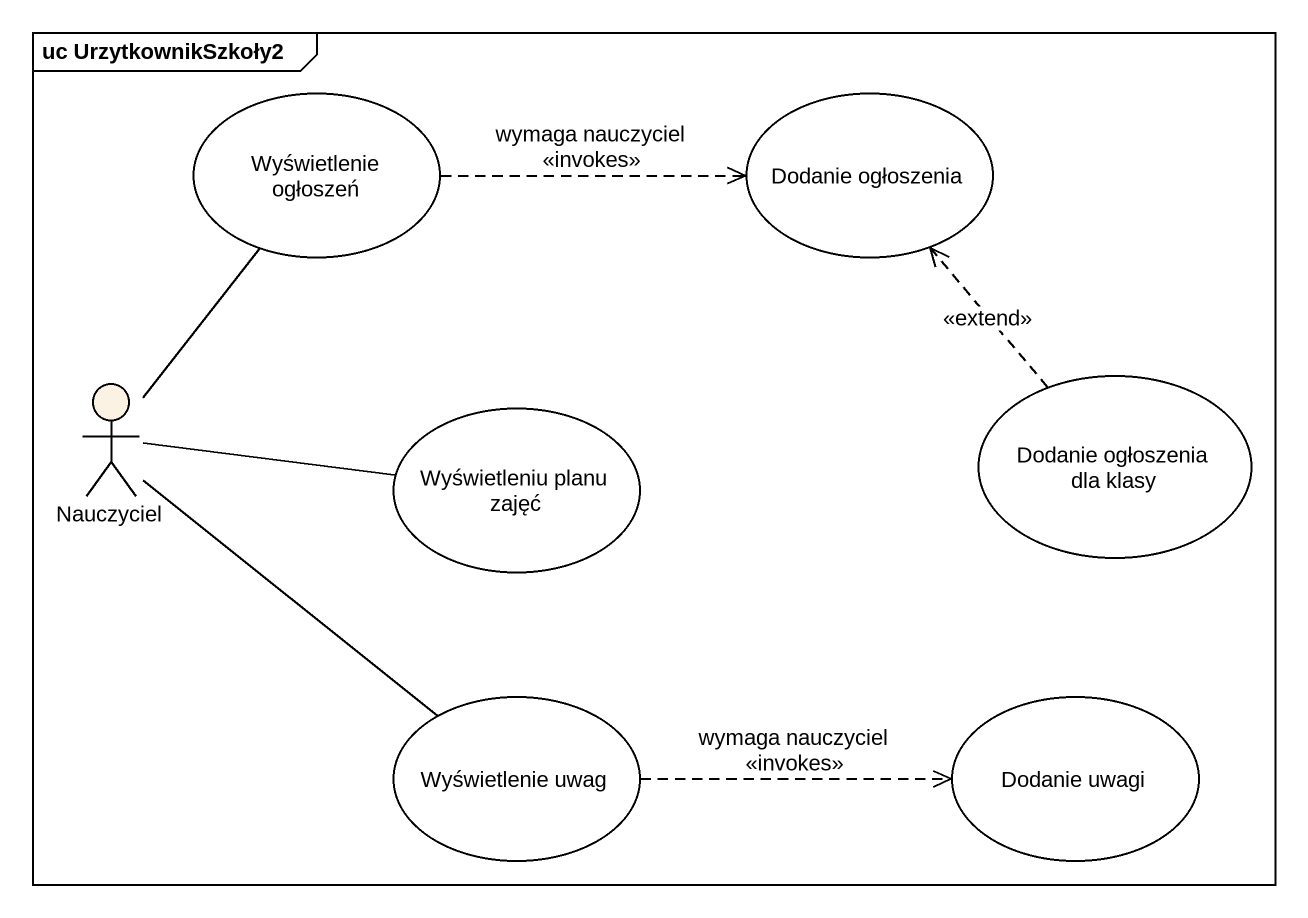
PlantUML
@startuml
mainframe uc UrzytkownikSzkoły2
usecase "Wyświetlenie ogłoszeń" as Wyświetlenie_ogłoszeń
usecase "Dodanie ogłoszenia" as Dodanie_ogłoszenia
actor Nauczyciel #FCF2E3
usecase "Wyświetleniu planu zajęć" as Wyświetleniu_planu_zajęć
usecase "Dodanie ogłoszenia dla klasy" as Dodanie_ogłoszenia_dla_klasy
usecase "Wyświetlenie uwag" as Wyświetlenie_uwag
usecase "Dodanie uwagi" as Dodanie_uwagi
Wyświetlenie_ogłoszeń .right.> Dodanie_ogłoszenia : wymaga nauczyciel\n<<invokes>>
Nauczyciel -up- Wyświetlenie_ogłoszeń
Nauczyciel -right- Wyświetleniu_planu_zajęć
Nauczyciel -- Wyświetlenie_uwag
Dodanie_ogłoszenia_dla_klasy .up.> Dodanie_ogłoszenia : <<extend>>
Wyświetlenie_uwag .right.> Dodanie_uwagi : wymaga nauczyciel\n<<invokes>>
@enduml
